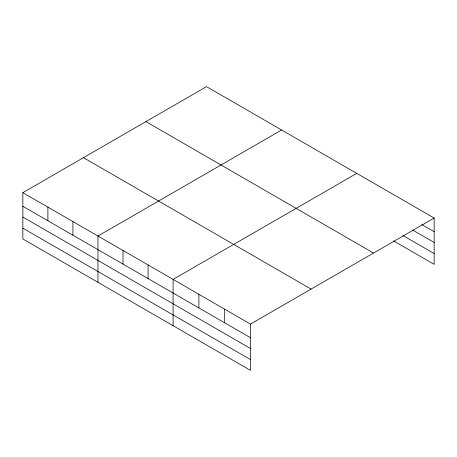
<?xml version="1.0" encoding="UTF-8"?>
<svg xmlns="http://www.w3.org/2000/svg" width="457" height="457" viewBox="0 0 457 457"><rect width="100%" height="100%" fill="white"/><g stroke="black" fill="none" stroke-linecap="round" stroke-linejoin="round"><path stroke-width="0.69" d="M250.487 348.491L250.487 324.087L22.85 192.665L22.85 238.948L250.487 370.37L250.487 348.491L22.85 217.069M393.608 240.93L434.15 264.335L434.15 218.052L206.513 86.63L22.85 192.665M281.632 129.999L97.969 236.035L97.969 282.317M356.751 173.369L173.089 279.404L173.089 325.687M250.487 324.087L434.15 218.052M421.862 224.581L434.15 231.676M412.654 230.042L434.15 242.456M402.823 235.469L434.15 253.555M145.903 121.619L373.54 253.047M83.46 157.671L311.097 289.098M22.85 206.29L250.487 337.712M22.85 228.169L250.487 359.596M224.684 309.195L224.684 322.819M198.886 294.302L198.886 307.927M148.051 264.951L148.051 278.57M123.007 250.493L123.007 264.117M72.931 221.576L72.931 235.201M47.888 207.124L47.888 220.748"/></g></svg>
